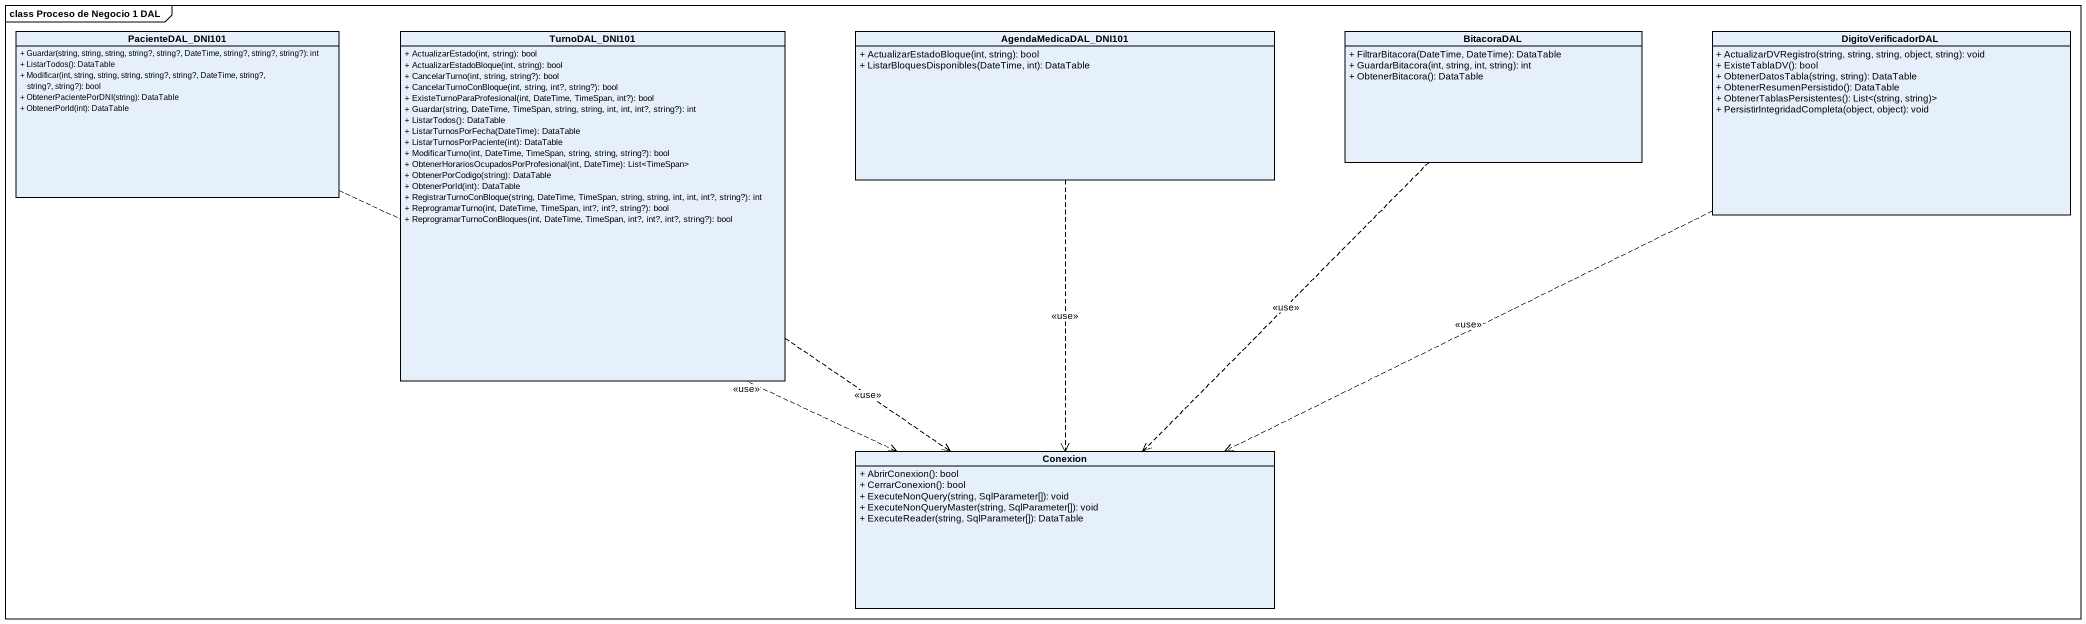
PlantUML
@startuml
mainframe class Proceso de Negocio 1 DAL
hide circle
hide empty members
skinparam classAttributeIconSize 0
class PacienteDAL_DNI101 {
  + Guardar(string, string, string, string?, string?, DateTime, string?, string?, string?): int
  + ListarTodos(): DataTable
  + Modificar(int, string, string, string, string?, string?, DateTime, string?, string?, string?): bool
  + ObtenerPacientePorDNI(string): DataTable
  + ObtenerPorId(int): DataTable
}
class TurnoDAL_DNI101 {
  + ActualizarEstado(int, string): bool
  + ActualizarEstadoBloque(int, string): bool
  + CancelarTurno(int, string, string?): bool
  + CancelarTurnoConBloque(int, string, int?, string?): bool
  + ExisteTurnoParaProfesional(int, DateTime, TimeSpan, int?): bool
  + Guardar(string, DateTime, TimeSpan, string, string, int, int, int?, string?): int
  + ListarTodos(): DataTable
  + ListarTurnosPorFecha(DateTime): DataTable
  + ListarTurnosPorPaciente(int): DataTable
  + ModificarTurno(int, DateTime, TimeSpan, string, string, string?): bool
  + ObtenerHorariosOcupadosPorProfesional(int, DateTime): List<TimeSpan>
  + ObtenerPorCodigo(string): DataTable
  + ObtenerPorId(int): DataTable
  + RegistrarTurnoConBloque(string, DateTime, TimeSpan, string, string, int, int, int?, string?): int
  + ReprogramarTurno(int, DateTime, TimeSpan, int?, int?, string?): bool
  + ReprogramarTurnoConBloques(int, DateTime, TimeSpan, int?, int?, int?, string?): bool
}
class AgendaMedicaDAL_DNI101 {
  + ActualizarEstadoBloque(int, string): bool
  + ListarBloquesDisponibles(DateTime, int): DataTable
}
class BitacoraDAL {
  + FiltrarBitacora(DateTime, DateTime): DataTable
  + GuardarBitacora(int, string, int, string): int
  + ObtenerBitacora(): DataTable
}
class DigitoVerificadorDAL {
  + ActualizarDVRegistro(string, string, string, object, string): void
  + ExisteTablaDV(): bool
  + ObtenerDatosTabla(string, string): DataTable
  + ObtenerResumenPersistido(): DataTable
  + ObtenerTablasPersistentes(): List<(string, string)>
  + PersistirIntegridadCompleta(object, object): void
}
class Conexion {
  + AbrirConexion(): bool
  + CerrarConexion(): bool
  + ExecuteNonQuery(string, SqlParameter[]): void
  + ExecuteNonQueryMaster(string, SqlParameter[]): void
  + ExecuteReader(string, SqlParameter[]): DataTable
}
PacienteDAL_DNI101 .right.> Conexion : <<use>>
TurnoDAL_DNI101 ..> Conexion : <<use>>
AgendaMedicaDAL_DNI101 ..> Conexion : <<use>>
BitacoraDAL ..> Conexion : <<use>>
DigitoVerificadorDAL .left.> Conexion : <<use>>
@enduml
